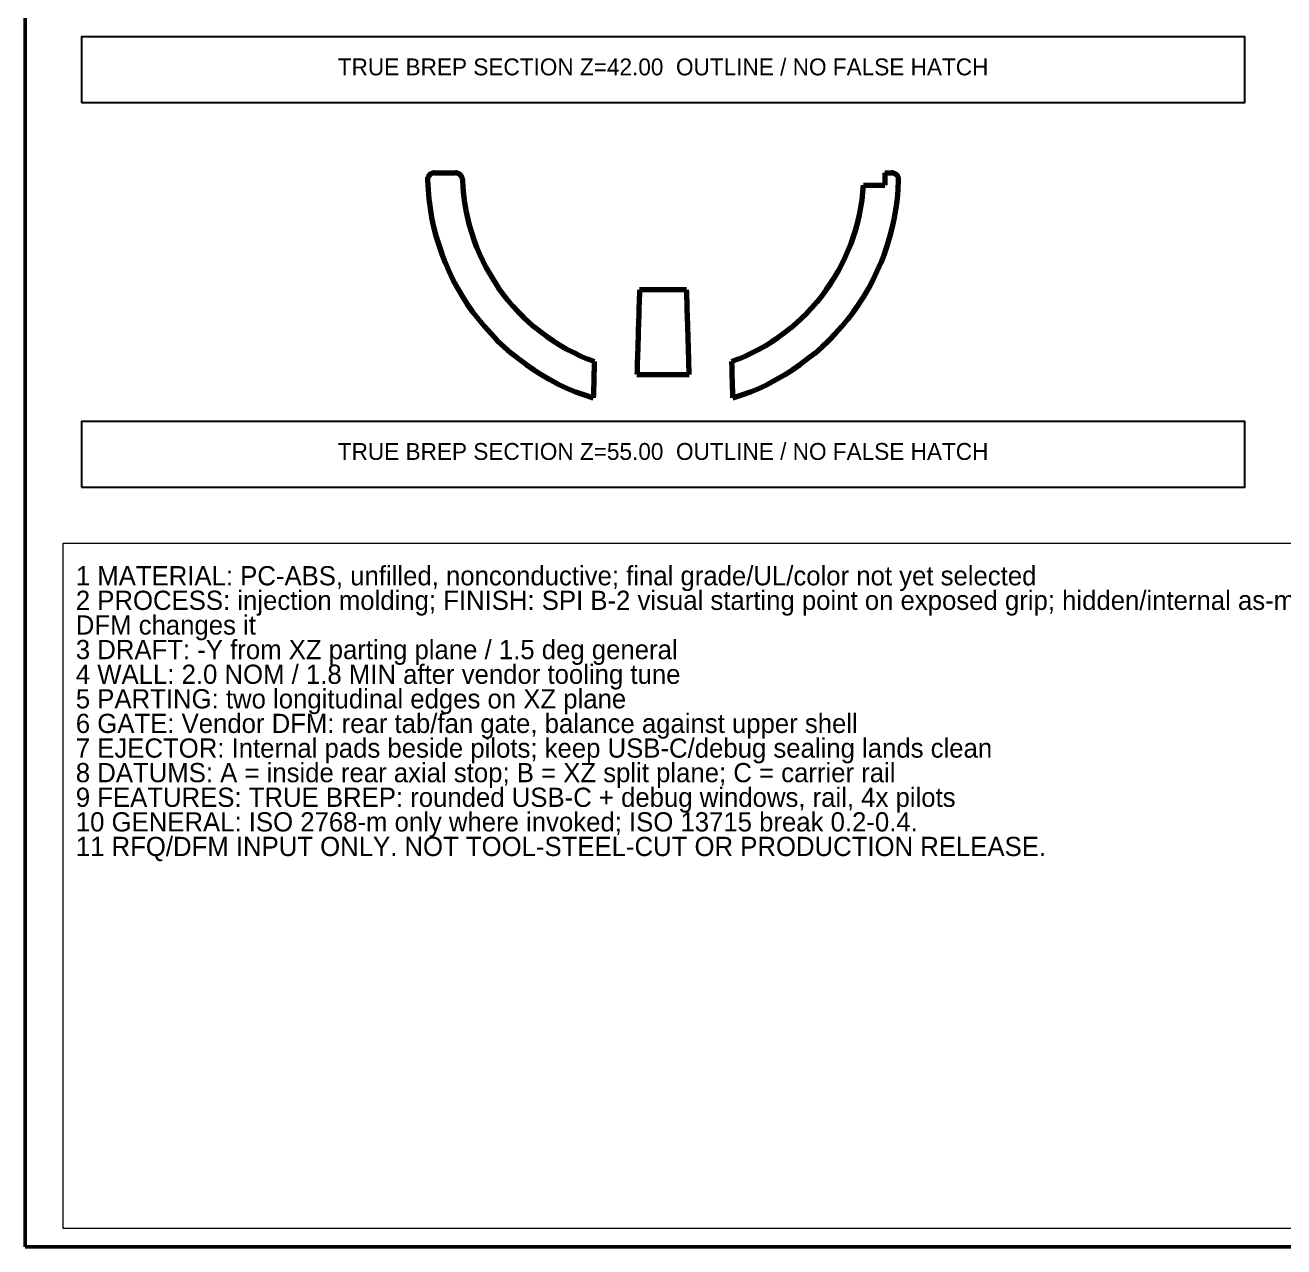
# Model space of a CAD drawing. Header units: millimetres. Extents: x 10 to 410, y 10 to 287.
# Drawn here: x 10 to 144.2, y 10 to 140.2 of the extents above; entities that cross this region are included whole.
import ezdxf
from ezdxf.enums import TextEntityAlignment as Align

# ---------------------------------------------------------------- set-up
doc = ezdxf.new("R2010")
doc.units = ezdxf.units.MM
for name, color, linetype, lineweight in [('BORDER', 7, 'CONTINUOUS', 50), ('NOTES', 7, 'CONTINUOUS', 18), ('SECTION', 1, 'CONTINUOUS', 70), ('TITLE_BLOCK', 7, 'CONTINUOUS', 25)]:
    doc.layers.add(name, color=color, linetype=linetype, lineweight=lineweight)

msp = doc.modelspace()

# ---------------------------------------------------------------- linework, layer by layer
at = {"layer": 'BORDER'}
msp.add_lwpolyline([(10, 10), (410, 10), (410, 287), (10, 287)], close=True, dxfattribs=at)
at = {"layer": 'NOTES'}
msp.add_lwpolyline([(14, 12), (252, 12), (252, 85), (14, 85)], close=True, dxfattribs=at)
at = {"layer": 'SECTION'}
for points in [[(53.63, 124.5), (53.59, 124.5), (53.56, 124.49), (53.52, 124.49), (53.48, 124.48), (53.45, 124.48), (53.41, 124.47), (53.37, 124.45), (53.34, 124.44), (53.31, 124.42), (53.27, 124.41), (53.24, 124.39), (53.21, 124.37), (53.18, 124.35), (53.15, 124.32), (53.12, 124.3), (53.1, 124.27), (53.07, 124.24), (53.05, 124.22), (53.02, 124.19), (53, 124.16), (52.98, 124.12), (52.97, 124.09), (52.95, 124.06), (52.94, 124.02), (52.92, 123.99), (52.91, 123.95), (52.9, 123.92), (52.9, 123.88), (52.89, 123.84), (52.89, 123.8), (52.89, 123.77)], [(53.63, 124.5), (53.59, 124.5), (53.56, 124.5), (53.52, 124.49), (53.48, 124.49), (53.45, 124.48), (53.41, 124.47), (53.37, 124.45), (53.34, 124.44), (53.31, 124.43), (53.27, 124.41), (53.24, 124.39), (53.21, 124.37), (53.18, 124.35), (53.15, 124.32), (53.12, 124.3), (53.1, 124.27), (53.07, 124.25), (53.05, 124.22), (53.02, 124.19), (53, 124.16), (52.98, 124.12), (52.97, 124.09), (52.95, 124.06), (52.94, 124.02), (52.92, 123.99), (52.91, 123.95), (52.9, 123.92), (52.9, 123.88), (52.89, 123.84), (52.89, 123.81), (52.89, 123.77)], [(52.89, 123.77), (52.89, 123.77), (52.89, 123.77), (52.89, 123.76), (52.89, 123.76), (52.89, 123.76), (52.89, 123.76), (52.89, 123.76), (52.89, 123.76), (52.89, 123.76), (52.89, 123.76), (52.89, 123.75), (52.89, 123.75), (52.89, 123.75), (52.89, 123.75), (52.89, 123.75), (52.89, 123.75), (52.89, 123.75), (52.89, 123.75), (52.89, 123.75), (52.89, 123.74), (52.89, 123.74), (52.89, 123.74), (52.89, 123.74), (52.89, 123.74), (52.89, 123.74), (52.89, 123.74), (52.89, 123.74), (52.89, 123.73), (52.89, 123.73), (52.89, 123.73), (52.89, 123.73)], [(52.89, 123.77), (52.89, 123.77), (52.89, 123.77), (52.89, 123.77), (52.89, 123.77), (52.89, 123.77), (52.89, 123.77), (52.89, 123.77), (52.89, 123.77), (52.89, 123.77), (52.89, 123.77), (52.89, 123.77), (52.89, 123.77), (52.89, 123.77), (52.89, 123.77), (52.89, 123.77), (52.89, 123.77), (52.89, 123.77), (52.89, 123.77), (52.89, 123.77), (52.89, 123.77), (52.89, 123.77), (52.89, 123.77), (52.89, 123.77), (52.89, 123.77), (52.89, 123.77), (52.89, 123.77), (52.89, 123.77), (52.89, 123.77), (52.89, 123.77), (52.89, 123.77), (52.89, 123.77)], [(52.89, 123.73), (52.94, 122.73), (53.03, 121.73), (53.16, 120.73), (53.33, 119.74), (53.54, 118.76), (53.79, 117.79), (54.08, 116.82), (54.4, 115.87), (54.77, 114.94), (55.17, 114.01), (55.6, 113.11), (56.08, 112.22), (56.58, 111.36), (57.13, 110.51), (57.7, 109.69), (58.31, 108.89), (58.95, 108.11), (59.62, 107.37), (60.32, 106.64), (61.05, 105.95), (61.8, 105.29), (62.59, 104.66), (63.39, 104.06), (64.22, 103.49), (65.07, 102.96), (65.94, 102.46), (66.83, 101.99), (67.74, 101.56), (68.67, 101.17), (69.61, 100.82), (70.56, 100.5)], [(53.63, 124.5), (53.7, 124.5), (53.77, 124.5), (53.85, 124.5), (53.92, 124.5), (53.99, 124.5), (54.06, 124.5), (54.13, 124.5), (54.21, 124.5), (54.28, 124.5), (54.35, 124.5), (54.42, 124.5), (54.49, 124.5), (54.57, 124.5), (54.64, 124.5), (54.71, 124.5), (54.78, 124.5), (54.86, 124.5), (54.93, 124.5), (55, 124.5), (55.07, 124.5), (55.14, 124.5), (55.22, 124.5), (55.29, 124.5), (55.36, 124.5), (55.43, 124.5), (55.5, 124.5), (55.58, 124.5), (55.65, 124.5), (55.72, 124.5), (55.79, 124.5), (55.86, 124.5)], [(53.63, 124.5), (53.7, 124.5), (53.77, 124.5), (53.85, 124.5), (53.92, 124.5), (53.99, 124.5), (54.06, 124.5), (54.13, 124.5), (54.21, 124.5), (54.28, 124.5), (54.35, 124.5), (54.42, 124.5), (54.49, 124.5), (54.57, 124.5), (54.64, 124.5), (54.71, 124.5), (54.78, 124.5), (54.86, 124.5), (54.93, 124.5), (55, 124.5), (55.07, 124.5), (55.14, 124.5), (55.22, 124.5), (55.29, 124.5), (55.36, 124.5), (55.43, 124.5), (55.5, 124.5), (55.58, 124.5), (55.65, 124.5), (55.72, 124.5), (55.79, 124.5), (55.86, 124.5)], [(53.63, 124.5), (53.63, 124.5), (53.63, 124.5), (53.63, 124.5), (53.63, 124.5), (53.63, 124.5), (53.63, 124.5), (53.63, 124.5), (53.63, 124.5), (53.63, 124.5), (53.63, 124.5), (53.63, 124.5), (53.63, 124.5), (53.63, 124.5), (53.63, 124.5), (53.63, 124.5), (53.63, 124.5), (53.63, 124.5), (53.63, 124.5), (53.63, 124.5), (53.63, 124.5), (53.63, 124.5), (53.63, 124.5), (53.63, 124.5), (53.63, 124.5), (53.63, 124.5), (53.63, 124.5), (53.63, 124.5), (53.63, 124.5), (53.63, 124.5), (53.63, 124.5), (53.63, 124.5)], [(56.61, 123.78), (56.61, 123.82), (56.6, 123.85), (56.6, 123.89), (56.59, 123.93), (56.58, 123.96), (56.57, 124), (56.56, 124.03), (56.54, 124.06), (56.52, 124.1), (56.51, 124.13), (56.49, 124.16), (56.47, 124.19), (56.44, 124.22), (56.42, 124.25), (56.4, 124.28), (56.37, 124.3), (56.34, 124.33), (56.31, 124.35), (56.28, 124.37), (56.25, 124.39), (56.22, 124.41), (56.19, 124.43), (56.15, 124.44), (56.12, 124.45), (56.08, 124.47), (56.05, 124.48), (56.01, 124.48), (55.97, 124.49), (55.94, 124.49), (55.9, 124.5), (55.86, 124.5)], [(56.61, 123.78), (56.61, 123.82), (56.6, 123.85), (56.6, 123.89), (56.59, 123.93), (56.58, 123.96), (56.57, 124), (56.56, 124.03), (56.54, 124.07), (56.52, 124.1), (56.51, 124.13), (56.49, 124.16), (56.47, 124.19), (56.44, 124.22), (56.42, 124.25), (56.4, 124.28), (56.37, 124.3), (56.34, 124.33), (56.31, 124.35), (56.28, 124.37), (56.25, 124.39), (56.22, 124.41), (56.19, 124.43), (56.15, 124.44), (56.12, 124.46), (56.08, 124.47), (56.05, 124.48), (56.01, 124.49), (55.97, 124.49), (55.94, 124.5), (55.9, 124.5), (55.86, 124.5)], [(55.86, 124.5), (55.86, 124.5), (55.86, 124.5), (55.86, 124.5), (55.86, 124.5), (55.86, 124.5), (55.86, 124.5), (55.86, 124.5), (55.86, 124.5), (55.86, 124.5), (55.86, 124.5), (55.86, 124.5), (55.86, 124.5), (55.86, 124.5), (55.86, 124.5), (55.86, 124.5), (55.86, 124.5), (55.86, 124.5), (55.86, 124.5), (55.86, 124.5), (55.86, 124.5), (55.86, 124.5), (55.86, 124.5), (55.86, 124.5), (55.86, 124.5), (55.86, 124.5), (55.86, 124.5), (55.86, 124.5), (55.86, 124.5), (55.86, 124.5), (55.86, 124.5), (55.86, 124.5)], [(56.61, 123.78), (56.65, 122.96), (56.73, 122.14), (56.83, 121.33), (56.97, 120.52), (57.14, 119.72), (57.33, 118.93), (57.56, 118.14), (57.82, 117.36), (58.11, 116.59), (58.43, 115.84), (58.77, 115.09), (59.15, 114.37), (59.55, 113.65), (59.98, 112.95), (60.43, 112.27), (60.91, 111.61), (61.42, 110.96), (61.95, 110.34), (62.51, 109.73), (63.08, 109.15), (63.68, 108.59), (64.3, 108.05), (64.94, 107.54), (65.6, 107.05), (66.28, 106.59), (66.97, 106.16), (67.68, 105.75), (68.41, 105.37), (69.15, 105.01), (69.9, 104.69), (70.66, 104.39)], [(56.61, 123.78), (56.65, 122.96), (56.73, 122.15), (56.83, 121.33), (56.97, 120.52), (57.14, 119.72), (57.33, 118.93), (57.56, 118.14), (57.82, 117.36), (58.11, 116.59), (58.43, 115.84), (58.77, 115.1), (59.15, 114.37), (59.55, 113.65), (59.98, 112.95), (60.43, 112.27), (60.91, 111.61), (61.42, 110.96), (61.95, 110.34), (62.51, 109.73), (63.08, 109.15), (63.68, 108.59), (64.3, 108.06), (64.94, 107.54), (65.6, 107.06), (66.28, 106.59), (66.97, 106.16), (67.68, 105.75), (68.41, 105.37), (69.15, 105.01), (69.9, 104.69), (70.66, 104.39)], [(56.61, 123.78), (56.61, 123.78), (56.61, 123.78), (56.61, 123.78), (56.61, 123.78), (56.61, 123.78), (56.61, 123.78), (56.61, 123.78), (56.61, 123.78), (56.61, 123.78), (56.61, 123.78), (56.61, 123.78), (56.61, 123.78), (56.61, 123.78), (56.61, 123.78), (56.61, 123.78), (56.61, 123.78), (56.61, 123.78), (56.61, 123.78), (56.61, 123.78), (56.61, 123.78), (56.61, 123.78), (56.61, 123.78), (56.61, 123.78), (56.61, 123.78), (56.61, 123.78), (56.61, 123.78), (56.61, 123.78), (56.61, 123.78), (56.61, 123.78), (56.61, 123.78), (56.61, 123.78)], [(85.44, 100.5), (86.39, 100.82), (87.33, 101.17), (88.26, 101.56), (89.17, 101.99), (90.06, 102.46), (90.93, 102.96), (91.78, 103.49), (92.61, 104.06), (93.41, 104.66), (94.2, 105.29), (94.95, 105.95), (95.68, 106.64), (96.38, 107.37), (97.05, 108.11), (97.69, 108.89), (98.3, 109.69), (98.87, 110.51), (99.42, 111.36), (99.92, 112.22), (100.4, 113.11), (100.83, 114.01), (101.23, 114.94), (101.6, 115.87), (101.92, 116.82), (102.21, 117.79), (102.46, 118.76), (102.67, 119.74), (102.84, 120.73), (102.97, 121.73), (103.06, 122.73), (103.11, 123.73)], [(101.64, 124.5), (101.66, 124.5), (101.68, 124.5), (101.71, 124.5), (101.73, 124.5), (101.76, 124.5), (101.78, 124.5), (101.8, 124.5), (101.83, 124.5), (101.85, 124.5), (101.87, 124.5), (101.9, 124.5), (101.92, 124.5), (101.94, 124.5), (101.97, 124.5), (101.99, 124.5), (102.02, 124.5), (102.04, 124.5), (102.06, 124.5), (102.09, 124.5), (102.11, 124.5), (102.13, 124.5), (102.16, 124.5), (102.18, 124.5), (102.2, 124.5), (102.23, 124.5), (102.25, 124.5), (102.28, 124.5), (102.3, 124.5), (102.32, 124.5), (102.35, 124.5), (102.37, 124.5)], [(101.64, 124.5), (101.64, 124.46), (101.64, 124.41), (101.64, 124.37), (101.64, 124.33), (101.64, 124.29), (101.64, 124.25), (101.64, 124.2), (101.64, 124.16), (101.64, 124.12), (101.64, 124.08), (101.64, 124.04), (101.64, 123.99), (101.64, 123.95), (101.64, 123.91), (101.64, 123.87), (101.64, 123.83), (101.64, 123.78), (101.64, 123.74), (101.64, 123.7), (101.64, 123.66), (101.64, 123.62), (101.64, 123.57), (101.64, 123.53), (101.64, 123.49), (101.64, 123.45), (101.64, 123.41), (101.64, 123.36), (101.64, 123.32), (101.64, 123.28), (101.64, 123.24), (101.64, 123.2)], [(101.64, 124.5), (101.66, 124.5), (101.68, 124.5), (101.71, 124.5), (101.73, 124.5), (101.76, 124.5), (101.78, 124.5), (101.8, 124.5), (101.83, 124.5), (101.85, 124.5), (101.87, 124.5), (101.9, 124.5), (101.92, 124.5), (101.94, 124.5), (101.97, 124.5), (101.99, 124.5), (102.02, 124.5), (102.04, 124.5), (102.06, 124.5), (102.09, 124.5), (102.11, 124.5), (102.13, 124.5), (102.16, 124.5), (102.18, 124.5), (102.2, 124.5), (102.23, 124.5), (102.25, 124.5), (102.28, 124.5), (102.3, 124.5), (102.32, 124.5), (102.35, 124.5), (102.37, 124.5)], [(101.64, 124.5), (101.64, 124.5), (101.64, 124.5), (101.64, 124.5), (101.64, 124.5), (101.64, 124.5), (101.64, 124.5), (101.64, 124.5), (101.64, 124.5), (101.64, 124.5), (101.64, 124.5), (101.64, 124.5), (101.64, 124.5), (101.64, 124.5), (101.64, 124.5), (101.64, 124.5), (101.64, 124.5), (101.64, 124.5), (101.64, 124.5), (101.64, 124.5), (101.64, 124.5), (101.64, 124.5), (101.64, 124.5), (101.64, 124.5), (101.64, 124.5), (101.64, 124.5), (101.64, 124.5), (101.64, 124.5), (101.64, 124.5), (101.64, 124.5), (101.64, 124.5), (101.64, 124.5)], [(103.11, 123.74), (103.11, 123.78), (103.11, 123.82), (103.11, 123.86), (103.1, 123.89), (103.09, 123.93), (103.08, 123.97), (103.07, 124), (103.06, 124.04), (103.04, 124.07), (103.03, 124.11), (103.01, 124.14), (102.99, 124.17), (102.96, 124.21), (102.94, 124.23), (102.91, 124.26), (102.89, 124.29), (102.86, 124.32), (102.83, 124.34), (102.8, 124.36), (102.77, 124.38), (102.74, 124.4), (102.7, 124.42), (102.67, 124.44), (102.63, 124.45), (102.6, 124.47), (102.56, 124.48), (102.52, 124.48), (102.48, 124.49), (102.45, 124.5), (102.41, 124.5), (102.37, 124.5)], [(103.11, 123.74), (103.11, 123.78), (103.11, 123.82), (103.11, 123.85), (103.1, 123.89), (103.09, 123.93), (103.08, 123.97), (103.07, 124), (103.06, 124.04), (103.04, 124.07), (103.03, 124.11), (103.01, 124.14), (102.99, 124.17), (102.96, 124.2), (102.94, 124.23), (102.91, 124.26), (102.89, 124.29), (102.86, 124.32), (102.83, 124.34), (102.8, 124.36), (102.77, 124.38), (102.74, 124.4), (102.7, 124.42), (102.67, 124.44), (102.63, 124.45), (102.6, 124.46), (102.56, 124.47), (102.52, 124.48), (102.48, 124.49), (102.45, 124.49), (102.41, 124.5), (102.37, 124.5)], [(102.37, 124.5), (102.37, 124.5), (102.37, 124.5), (102.37, 124.5), (102.37, 124.5), (102.37, 124.5), (102.37, 124.5), (102.37, 124.5), (102.37, 124.5), (102.37, 124.5), (102.37, 124.5), (102.37, 124.5), (102.37, 124.5), (102.37, 124.5), (102.37, 124.5), (102.37, 124.5), (102.37, 124.5), (102.37, 124.5), (102.37, 124.5), (102.37, 124.5), (102.37, 124.5), (102.37, 124.5), (102.37, 124.5), (102.37, 124.5), (102.37, 124.5), (102.37, 124.5), (102.37, 124.5), (102.37, 124.5), (102.37, 124.5), (102.37, 124.5), (102.37, 124.5), (102.37, 124.5)], [(103.11, 123.73), (103.11, 123.73), (103.11, 123.73), (103.11, 123.73), (103.11, 123.73), (103.11, 123.73), (103.11, 123.73), (103.11, 123.73), (103.11, 123.73), (103.11, 123.73), (103.11, 123.73), (103.11, 123.73), (103.11, 123.73), (103.11, 123.74), (103.11, 123.74), (103.11, 123.74), (103.11, 123.74), (103.11, 123.74), (103.11, 123.74), (103.11, 123.74), (103.11, 123.74), (103.11, 123.74), (103.11, 123.74), (103.11, 123.74), (103.11, 123.74), (103.11, 123.74), (103.11, 123.74), (103.11, 123.74), (103.11, 123.74), (103.11, 123.74), (103.11, 123.74), (103.11, 123.74)], [(103.11, 123.74), (103.11, 123.74), (103.11, 123.74), (103.11, 123.74), (103.11, 123.74), (103.11, 123.74), (103.11, 123.74), (103.11, 123.74), (103.11, 123.74), (103.11, 123.74), (103.11, 123.74), (103.11, 123.74), (103.11, 123.74), (103.11, 123.74), (103.11, 123.74), (103.11, 123.74), (103.11, 123.74), (103.11, 123.74), (103.11, 123.74), (103.11, 123.74), (103.11, 123.74), (103.11, 123.74), (103.11, 123.74), (103.11, 123.74), (103.11, 123.74), (103.11, 123.74), (103.11, 123.74), (103.11, 123.74), (103.11, 123.74), (103.11, 123.74), (103.11, 123.74), (103.11, 123.74)], [(85.34, 104.39), (86.08, 104.68), (86.82, 105), (87.54, 105.34), (88.25, 105.71), (88.95, 106.11), (89.63, 106.53), (90.29, 106.98), (90.94, 107.45), (91.57, 107.95), (92.18, 108.47), (92.77, 109.01), (93.34, 109.57), (93.89, 110.16), (94.41, 110.76), (94.91, 111.38), (95.39, 112.03), (95.85, 112.69), (96.28, 113.36), (96.68, 114.05), (97.06, 114.76), (97.41, 115.48), (97.73, 116.21), (98.03, 116.96), (98.3, 117.71), (98.54, 118.47), (98.75, 119.25), (98.93, 120.03), (99.08, 120.81), (99.21, 121.6), (99.3, 122.4), (99.36, 123.2)], [(85.34, 104.39), (86.08, 104.68), (86.82, 105), (87.54, 105.34), (88.25, 105.71), (88.95, 106.11), (89.63, 106.53), (90.29, 106.98), (90.94, 107.45), (91.57, 107.95), (92.18, 108.47), (92.77, 109.01), (93.34, 109.57), (93.89, 110.15), (94.41, 110.76), (94.91, 111.38), (95.39, 112.02), (95.85, 112.68), (96.28, 113.36), (96.68, 114.05), (97.06, 114.76), (97.41, 115.48), (97.73, 116.21), (98.03, 116.95), (98.3, 117.71), (98.54, 118.47), (98.75, 119.24), (98.93, 120.02), (99.08, 120.81), (99.21, 121.6), (99.3, 122.4), (99.36, 123.2)], [(99.36, 123.2), (99.44, 123.2), (99.51, 123.2), (99.58, 123.2), (99.66, 123.2), (99.73, 123.2), (99.8, 123.2), (99.88, 123.2), (99.95, 123.2), (100.02, 123.2), (100.1, 123.2), (100.17, 123.2), (100.24, 123.2), (100.32, 123.2), (100.39, 123.2), (100.46, 123.2), (100.54, 123.2), (100.61, 123.2), (100.68, 123.2), (100.76, 123.2), (100.83, 123.2), (100.9, 123.2), (100.98, 123.2), (101.05, 123.2), (101.12, 123.2), (101.2, 123.2), (101.27, 123.2), (101.34, 123.2), (101.42, 123.2), (101.49, 123.2), (101.56, 123.2), (101.64, 123.2)], [(99.36, 123.2), (99.44, 123.2), (99.51, 123.2), (99.58, 123.2), (99.66, 123.2), (99.73, 123.2), (99.8, 123.2), (99.88, 123.2), (99.95, 123.2), (100.02, 123.2), (100.1, 123.2), (100.17, 123.2), (100.24, 123.2), (100.32, 123.2), (100.39, 123.2), (100.46, 123.2), (100.54, 123.2), (100.61, 123.2), (100.68, 123.2), (100.76, 123.2), (100.83, 123.2), (100.9, 123.2), (100.98, 123.2), (101.05, 123.2), (101.12, 123.2), (101.2, 123.2), (101.27, 123.2), (101.34, 123.2), (101.42, 123.2), (101.49, 123.2), (101.56, 123.2), (101.64, 123.2)], [(99.36, 123.2), (99.36, 123.2), (99.36, 123.2), (99.36, 123.2), (99.36, 123.2), (99.36, 123.2), (99.36, 123.2), (99.36, 123.2), (99.36, 123.2), (99.36, 123.2), (99.36, 123.2), (99.36, 123.2), (99.36, 123.2), (99.36, 123.2), (99.36, 123.2), (99.36, 123.2), (99.36, 123.2), (99.36, 123.2), (99.36, 123.2), (99.36, 123.2), (99.36, 123.2), (99.36, 123.2), (99.36, 123.2), (99.36, 123.2), (99.36, 123.2), (99.36, 123.2), (99.36, 123.2), (99.36, 123.2), (99.36, 123.2), (99.36, 123.2), (99.36, 123.2), (99.36, 123.2)], [(75.49, 112.03), (75.48, 111.74), (75.47, 111.45), (75.46, 111.16), (75.45, 110.87), (75.44, 110.57), (75.43, 110.28), (75.42, 109.99), (75.42, 109.7), (75.41, 109.41), (75.4, 109.12), (75.39, 108.83), (75.38, 108.54), (75.37, 108.25), (75.36, 107.95), (75.35, 107.66), (75.34, 107.37), (75.33, 107.08), (75.33, 106.79), (75.32, 106.5), (75.31, 106.21), (75.3, 105.92), (75.29, 105.62), (75.28, 105.33), (75.27, 105.04), (75.26, 104.75), (75.25, 104.46), (75.24, 104.17), (75.24, 103.88), (75.23, 103.59), (75.22, 103.3), (75.21, 103)], [(75.49, 112.03), (75.48, 111.74), (75.47, 111.45), (75.46, 111.16), (75.45, 110.86), (75.44, 110.57), (75.43, 110.28), (75.42, 109.99), (75.42, 109.7), (75.41, 109.41), (75.4, 109.12), (75.39, 108.83), (75.38, 108.53), (75.37, 108.24), (75.36, 107.95), (75.35, 107.66), (75.34, 107.37), (75.33, 107.08), (75.33, 106.79), (75.32, 106.5), (75.31, 106.21), (75.3, 105.91), (75.29, 105.62), (75.28, 105.33), (75.27, 105.04), (75.26, 104.75), (75.25, 104.46), (75.24, 104.17), (75.24, 103.88), (75.23, 103.58), (75.22, 103.29), (75.21, 103)], [(75.49, 112.03), (75.49, 112.03), (75.49, 112.03), (75.49, 112.03), (75.49, 112.03), (75.49, 112.03), (75.49, 112.03), (75.49, 112.03), (75.49, 112.03), (75.49, 112.03), (75.49, 112.03), (75.49, 112.03), (75.49, 112.03), (75.49, 112.03), (75.49, 112.03), (75.49, 112.03), (75.49, 112.03), (75.49, 112.03), (75.49, 112.03), (75.49, 112.03), (75.49, 112.03), (75.49, 112.03), (75.49, 112.03), (75.49, 112.03), (75.49, 112.03), (75.49, 112.03), (75.49, 112.03), (75.49, 112.03), (75.49, 112.03), (75.49, 112.03), (75.49, 112.03), (75.49, 112.03)], [(80.51, 112.03), (80.35, 112.03), (80.19, 112.03), (80.03, 112.03), (79.86, 112.03), (79.7, 112.03), (79.54, 112.03), (79.38, 112.03), (79.22, 112.03), (79.05, 112.03), (78.89, 112.03), (78.73, 112.03), (78.57, 112.03), (78.41, 112.03), (78.24, 112.03), (78.08, 112.03), (77.92, 112.03), (77.76, 112.03), (77.59, 112.03), (77.43, 112.03), (77.27, 112.03), (77.11, 112.03), (76.95, 112.03), (76.78, 112.03), (76.62, 112.03), (76.46, 112.03), (76.3, 112.03), (76.14, 112.03), (75.97, 112.03), (75.81, 112.03), (75.65, 112.03), (75.49, 112.03)], [(80.51, 112.03), (80.35, 112.03), (80.19, 112.03), (80.03, 112.03), (79.86, 112.03), (79.7, 112.03), (79.54, 112.03), (79.38, 112.03), (79.22, 112.03), (79.05, 112.03), (78.89, 112.03), (78.73, 112.03), (78.57, 112.03), (78.41, 112.03), (78.24, 112.03), (78.08, 112.03), (77.92, 112.03), (77.76, 112.03), (77.59, 112.03), (77.43, 112.03), (77.27, 112.03), (77.11, 112.03), (76.95, 112.03), (76.78, 112.03), (76.62, 112.03), (76.46, 112.03), (76.3, 112.03), (76.14, 112.03), (75.97, 112.03), (75.81, 112.03), (75.65, 112.03), (75.49, 112.03)], [(80.79, 103), (80.78, 103.3), (80.77, 103.59), (80.76, 103.88), (80.76, 104.17), (80.75, 104.46), (80.74, 104.75), (80.73, 105.04), (80.72, 105.33), (80.71, 105.62), (80.7, 105.92), (80.69, 106.21), (80.68, 106.5), (80.67, 106.79), (80.67, 107.08), (80.66, 107.37), (80.65, 107.66), (80.64, 107.95), (80.63, 108.25), (80.62, 108.54), (80.61, 108.83), (80.6, 109.12), (80.59, 109.41), (80.58, 109.7), (80.58, 109.99), (80.57, 110.28), (80.56, 110.57), (80.55, 110.87), (80.54, 111.16), (80.53, 111.45), (80.52, 111.74), (80.51, 112.03)], [(80.79, 103), (80.78, 103.29), (80.77, 103.58), (80.76, 103.88), (80.76, 104.17), (80.75, 104.46), (80.74, 104.75), (80.73, 105.04), (80.72, 105.33), (80.71, 105.62), (80.7, 105.91), (80.69, 106.21), (80.68, 106.5), (80.67, 106.79), (80.67, 107.08), (80.66, 107.37), (80.65, 107.66), (80.64, 107.95), (80.63, 108.24), (80.62, 108.53), (80.61, 108.83), (80.6, 109.12), (80.59, 109.41), (80.58, 109.7), (80.58, 109.99), (80.57, 110.28), (80.56, 110.57), (80.55, 110.86), (80.54, 111.16), (80.53, 111.45), (80.52, 111.74), (80.51, 112.03)], [(80.51, 112.03), (80.51, 112.03), (80.51, 112.03), (80.51, 112.03), (80.51, 112.03), (80.51, 112.03), (80.51, 112.03), (80.51, 112.03), (80.51, 112.03), (80.51, 112.03), (80.51, 112.03), (80.51, 112.03), (80.51, 112.03), (80.51, 112.03), (80.51, 112.03), (80.51, 112.03), (80.51, 112.03), (80.51, 112.03), (80.51, 112.03), (80.51, 112.03), (80.51, 112.03), (80.51, 112.03), (80.51, 112.03), (80.51, 112.03), (80.51, 112.03), (80.51, 112.03), (80.51, 112.03), (80.51, 112.03), (80.51, 112.03), (80.51, 112.03), (80.51, 112.03), (80.51, 112.03)], [(70.66, 104.39), (70.66, 104.27), (70.66, 104.14), (70.65, 104.02), (70.65, 103.89), (70.65, 103.76), (70.64, 103.64), (70.64, 103.51), (70.64, 103.39), (70.63, 103.26), (70.63, 103.14), (70.63, 103.01), (70.62, 102.89), (70.62, 102.76), (70.62, 102.63), (70.61, 102.51), (70.61, 102.38), (70.61, 102.26), (70.6, 102.13), (70.6, 102.01), (70.6, 101.88), (70.59, 101.76), (70.59, 101.63), (70.59, 101.5), (70.58, 101.38), (70.58, 101.25), (70.58, 101.13), (70.57, 101), (70.57, 100.88), (70.57, 100.75), (70.56, 100.63), (70.56, 100.5)], [(70.66, 104.39), (70.66, 104.39), (70.66, 104.39), (70.66, 104.39), (70.66, 104.39), (70.66, 104.39), (70.66, 104.39), (70.66, 104.39), (70.66, 104.39), (70.66, 104.39), (70.66, 104.39), (70.66, 104.39), (70.66, 104.39), (70.66, 104.39), (70.66, 104.39), (70.66, 104.39), (70.66, 104.39), (70.66, 104.39), (70.66, 104.39), (70.66, 104.39), (70.66, 104.39), (70.66, 104.39), (70.66, 104.39), (70.66, 104.39), (70.66, 104.39), (70.66, 104.39), (70.66, 104.39), (70.66, 104.39), (70.66, 104.39), (70.66, 104.39), (70.66, 104.39), (70.66, 104.39)], [(85.34, 104.39), (85.34, 104.39), (85.34, 104.39), (85.34, 104.39), (85.34, 104.39), (85.34, 104.39), (85.34, 104.39), (85.34, 104.39), (85.34, 104.39), (85.34, 104.39), (85.34, 104.39), (85.34, 104.39), (85.34, 104.39), (85.34, 104.39), (85.34, 104.39), (85.34, 104.39), (85.34, 104.39), (85.34, 104.39), (85.34, 104.39), (85.34, 104.39), (85.34, 104.39), (85.34, 104.39), (85.34, 104.39), (85.34, 104.39), (85.34, 104.39), (85.34, 104.39), (85.34, 104.39), (85.34, 104.39), (85.34, 104.39), (85.34, 104.39), (85.34, 104.39), (85.34, 104.39)], [(85.44, 100.5), (85.44, 100.63), (85.43, 100.75), (85.43, 100.88), (85.43, 101), (85.42, 101.13), (85.42, 101.25), (85.42, 101.38), (85.41, 101.5), (85.41, 101.63), (85.41, 101.76), (85.4, 101.88), (85.4, 102.01), (85.4, 102.13), (85.39, 102.26), (85.39, 102.38), (85.39, 102.51), (85.38, 102.63), (85.38, 102.76), (85.38, 102.89), (85.37, 103.01), (85.37, 103.14), (85.37, 103.26), (85.36, 103.39), (85.36, 103.51), (85.36, 103.64), (85.35, 103.76), (85.35, 103.89), (85.35, 104.02), (85.34, 104.14), (85.34, 104.27), (85.34, 104.39)], [(75.21, 103), (75.21, 103), (75.21, 103), (75.21, 103), (75.21, 103), (75.21, 103), (75.21, 103), (75.21, 103), (75.21, 103), (75.21, 103), (75.21, 103), (75.21, 103), (75.21, 103), (75.21, 103), (75.21, 103), (75.21, 103), (75.21, 103), (75.21, 103), (75.21, 103), (75.21, 103), (75.21, 103), (75.21, 103), (75.21, 103), (75.21, 103), (75.21, 103), (75.21, 103), (75.21, 103), (75.21, 103), (75.21, 103), (75.21, 103), (75.21, 103), (75.21, 103)], [(75.21, 103), (75.39, 103), (75.57, 103), (75.75, 103), (75.93, 103), (76.11, 103), (76.29, 103), (76.47, 103), (76.65, 103), (76.83, 103), (77.01, 103), (77.19, 103), (77.37, 103), (77.55, 103), (77.73, 103), (77.91, 103), (78.09, 103), (78.27, 103), (78.45, 103), (78.63, 103), (78.81, 103), (78.99, 103), (79.17, 103), (79.35, 103), (79.53, 103), (79.71, 103), (79.89, 103), (80.07, 103), (80.25, 103), (80.43, 103), (80.61, 103), (80.79, 103)], [(80.79, 103), (80.79, 103), (80.79, 103), (80.79, 103), (80.79, 103), (80.79, 103), (80.79, 103), (80.79, 103), (80.79, 103), (80.79, 103), (80.79, 103), (80.79, 103), (80.79, 103), (80.79, 103), (80.79, 103), (80.79, 103), (80.79, 103), (80.79, 103), (80.79, 103), (80.79, 103), (80.79, 103), (80.79, 103), (80.79, 103), (80.79, 103), (80.79, 103), (80.79, 103), (80.79, 103), (80.79, 103), (80.79, 103), (80.79, 103), (80.79, 103), (80.79, 103)]]:
    msp.add_lwpolyline(points, dxfattribs=at)
at = {"layer": 'TITLE_BLOCK'}
for points in [[(16, 132), (140, 132), (140, 139), (16, 139)], [(16, 91), (140, 91), (140, 98), (16, 98)]]:
    msp.add_lwpolyline(points, close=True, dxfattribs=at)

# ---------------------------------------------------------------- texts
at = {"layer": 'NOTES'}
for s, p in [('1 MATERIAL: PC-ABS, unfilled, nonconductive; final grade/UL/color not yet selected', (15.4, 81.55)), ('2 PROCESS: injection molding; FINISH: SPI B-2 visual starting point on exposed grip; hidden/internal as-machined unless', (15.4, 78.93)), ('DFM changes it', (15.4, 76.3)), ('3 DRAFT: -Y from XZ parting plane / 1.5 deg general', (15.4, 73.68)), ('4 WALL: 2.0 NOM / 1.8 MIN after vendor tooling tune', (15.4, 71.05)), ('5 PARTING: two longitudinal edges on XZ plane', (15.4, 68.43)), ('6 GATE: Vendor DFM: rear tab/fan gate, balance against upper shell', (15.4, 65.81)), ('7 EJECTOR: Internal pads beside pilots; keep USB-C/debug sealing lands clean', (15.4, 63.18)), ('8 DATUMS: A = inside rear axial stop; B = XZ split plane; C = carrier rail', (15.4, 60.56)), ('9 FEATURES: TRUE BREP: rounded USB-C + debug windows, rail, 4x pilots', (15.4, 57.93)), ('10 GENERAL: ISO 2768-m only where invoked; ISO 13715 break 0.2-0.4.', (15.4, 55.31)), ('11 RFQ/DFM INPUT ONLY. NOT TOOL-STEEL-CUT OR PRODUCTION RELEASE.', (15.4, 52.69))]:
    msp.add_text(s, height=2.05, dxfattribs=at).set_placement(p, align=Align.MIDDLE_LEFT)
at = {"layer": 'TITLE_BLOCK'}
for s, p in [('TRUE BREP SECTION Z=42.00  OUTLINE / NO FALSE HATCH', (78, 135.8)), ('TRUE BREP SECTION Z=55.00  OUTLINE / NO FALSE HATCH', (78, 94.8))]:
    msp.add_text(s, height=1.8, dxfattribs=at).set_placement(p, align=Align.MIDDLE_CENTER)

doc.saveas('drawing.dxf')
